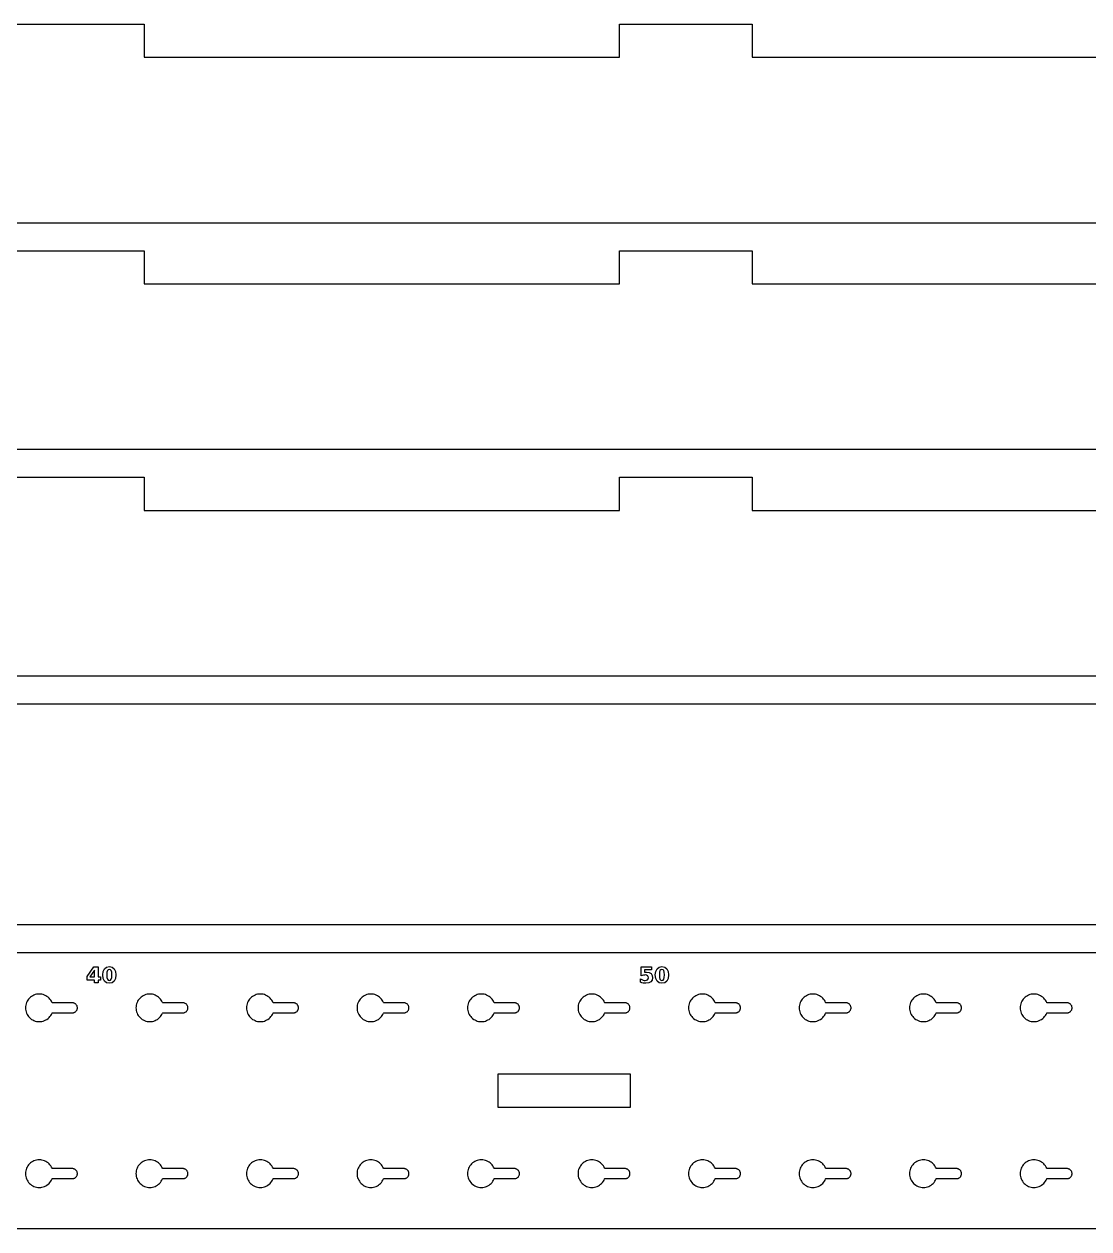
# Model space of a CAD drawing. Header units: millimetres. Extents: x 12 to 808, y 12 to 450.
# Drawn here: x 415.8 to 608.5, y 232.5 to 450.5 of the extents above; entities that cross this region are included whole.
import ezdxf

# ---------------------------------------------------------------- set-up
doc = ezdxf.new("R2010")
doc.units = ezdxf.units.MM
doc.layers.add('CUT', color=1, linetype='Continuous')
doc.layers.add('ENGRAVE', color=5, linetype='Continuous')

msp = doc.modelspace()

# ---------------------------------------------------------------- linework, layer by layer
at = {"layer": 'CUT', "color": 1}
for points in [[(413.5, 450.5), (437.5, 450.5), (437.5, 444.5), (523.5, 444.5), (523.5, 450.5), (547.5, 450.5), (547.5, 444.5), (633.5, 444.5), (633.5, 450.5), (657.5, 450.5), (657.5, 444.5), (780.5, 444.5), (780.5, 439.5), (808.5, 439.5), (808.5, 419.5), (780.5, 419.5), (780.5, 414.5), (40.5, 414.5)], [(413.5, 409.5), (437.5, 409.5), (437.5, 403.5), (523.5, 403.5), (523.5, 409.5), (547.5, 409.5), (547.5, 403.5), (633.5, 403.5), (633.5, 409.5), (657.5, 409.5), (657.5, 403.5), (780.5, 403.5), (780.5, 398.5), (808.5, 398.5), (808.5, 378.5), (780.5, 378.5), (780.5, 373.5), (40.5, 373.5)], [(413.5, 368.5), (437.5, 368.5), (437.5, 362.5), (523.5, 362.5), (523.5, 368.5), (547.5, 368.5), (547.5, 362.5), (633.5, 362.5), (633.5, 368.5), (657.5, 368.5), (657.5, 362.5), (780.5, 362.5), (780.5, 357.5), (808.5, 357.5), (808.5, 337.5), (780.5, 337.5), (780.5, 332.5), (40.5, 332.5)]]:
    msp.add_lwpolyline(points, dxfattribs=at)
for points in [[(12.5, 322.5), (40.5, 322.5), (40.5, 327.5), (780.5, 327.5), (780.5, 322.5), (808.5, 322.5), (808.5, 292.5), (780.5, 292.5), (780.5, 287.5), (40.5, 287.5), (40.5, 292.5), (12.5, 292.5)], [(12.5, 277.5), (18.5, 277.5), (18.5, 282.5), (758.5, 282.5), (758.5, 277.5), (764.5, 277.5), (764.5, 237.5), (758.5, 237.5), (758.5, 232.5), (18.5, 232.5), (18.5, 237.5), (12.5, 237.5)], [(420.09, 270.57), (420.27, 270.73), (420.43, 270.91), (420.58, 271.11), (420.7, 271.32), (420.81, 271.54), (420.83, 271.6), (424.5, 271.6), (424.59, 271.6), (424.68, 271.62), (424.76, 271.64), (424.84, 271.67), (424.92, 271.71), (425, 271.75), (425.07, 271.8), (425.14, 271.86), (425.2, 271.93), (425.25, 272), (425.29, 272.08), (425.33, 272.16), (425.36, 272.24), (425.38, 272.32), (425.4, 272.41), (425.4, 272.5), (425.4, 272.59), (425.38, 272.68), (425.36, 272.76), (425.33, 272.84), (425.29, 272.92), (425.25, 273), (425.2, 273.07), (425.14, 273.14), (425.07, 273.2), (425, 273.25), (424.92, 273.29), (424.84, 273.33), (424.76, 273.36), (424.68, 273.38), (424.59, 273.4), (424.5, 273.4), (420.83, 273.4), (420.81, 273.46), (420.7, 273.68), (420.58, 273.89), (420.43, 274.09), (420.27, 274.27), (420.09, 274.43), (419.89, 274.58), (419.68, 274.7), (419.46, 274.81), (419.23, 274.89), (418.99, 274.95), (418.75, 274.99), (418.5, 275), (418.25, 274.99), (418.01, 274.95), (417.77, 274.89), (417.54, 274.81), (417.32, 274.7), (417.11, 274.58), (416.91, 274.43), (416.73, 274.27), (416.57, 274.09), (416.42, 273.89), (416.3, 273.68), (416.19, 273.46), (416.11, 273.23), (416.05, 272.99), (416.01, 272.75), (416, 272.5), (416.01, 272.25), (416.05, 272.01), (416.11, 271.77), (416.19, 271.54), (416.3, 271.32), (416.42, 271.11), (416.57, 270.91), (416.73, 270.73), (416.91, 270.57), (417.11, 270.42), (417.32, 270.3), (417.54, 270.19), (417.77, 270.11), (418.01, 270.05), (418.25, 270.01), (418.5, 270), (418.75, 270.01), (418.99, 270.05), (419.23, 270.11), (419.46, 270.19), (419.68, 270.3), (419.89, 270.42)], [(440.09, 270.57), (440.27, 270.73), (440.43, 270.91), (440.58, 271.11), (440.7, 271.32), (440.81, 271.54), (440.83, 271.6), (444.5, 271.6), (444.59, 271.6), (444.68, 271.62), (444.76, 271.64), (444.84, 271.67), (444.92, 271.71), (445, 271.75), (445.07, 271.8), (445.14, 271.86), (445.2, 271.93), (445.25, 272), (445.29, 272.08), (445.33, 272.16), (445.36, 272.24), (445.38, 272.32), (445.4, 272.41), (445.4, 272.5), (445.4, 272.59), (445.38, 272.68), (445.36, 272.76), (445.33, 272.84), (445.29, 272.92), (445.25, 273), (445.2, 273.07), (445.14, 273.14), (445.07, 273.2), (445, 273.25), (444.92, 273.29), (444.84, 273.33), (444.76, 273.36), (444.68, 273.38), (444.59, 273.4), (444.5, 273.4), (440.83, 273.4), (440.81, 273.46), (440.7, 273.68), (440.58, 273.89), (440.43, 274.09), (440.27, 274.27), (440.09, 274.43), (439.89, 274.58), (439.68, 274.7), (439.46, 274.81), (439.23, 274.89), (438.99, 274.95), (438.75, 274.99), (438.5, 275), (438.25, 274.99), (438.01, 274.95), (437.77, 274.89), (437.54, 274.81), (437.32, 274.7), (437.11, 274.58), (436.91, 274.43), (436.73, 274.27), (436.57, 274.09), (436.42, 273.89), (436.3, 273.68), (436.19, 273.46), (436.11, 273.23), (436.05, 272.99), (436.01, 272.75), (436, 272.5), (436.01, 272.25), (436.05, 272.01), (436.11, 271.77), (436.19, 271.54), (436.3, 271.32), (436.42, 271.11), (436.57, 270.91), (436.73, 270.73), (436.91, 270.57), (437.11, 270.42), (437.32, 270.3), (437.54, 270.19), (437.77, 270.11), (438.01, 270.05), (438.25, 270.01), (438.5, 270), (438.75, 270.01), (438.99, 270.05), (439.23, 270.11), (439.46, 270.19), (439.68, 270.3), (439.89, 270.42)], [(460.09, 270.57), (460.27, 270.73), (460.43, 270.91), (460.58, 271.11), (460.7, 271.32), (460.81, 271.54), (460.83, 271.6), (464.5, 271.6), (464.59, 271.6), (464.68, 271.62), (464.76, 271.64), (464.84, 271.67), (464.92, 271.71), (465, 271.75), (465.07, 271.8), (465.14, 271.86), (465.2, 271.93), (465.25, 272), (465.29, 272.08), (465.33, 272.16), (465.36, 272.24), (465.38, 272.32), (465.4, 272.41), (465.4, 272.5), (465.4, 272.59), (465.38, 272.68), (465.36, 272.76), (465.33, 272.84), (465.29, 272.92), (465.25, 273), (465.2, 273.07), (465.14, 273.14), (465.07, 273.2), (465, 273.25), (464.92, 273.29), (464.84, 273.33), (464.76, 273.36), (464.68, 273.38), (464.59, 273.4), (464.5, 273.4), (460.83, 273.4), (460.81, 273.46), (460.7, 273.68), (460.58, 273.89), (460.43, 274.09), (460.27, 274.27), (460.09, 274.43), (459.89, 274.58), (459.68, 274.7), (459.46, 274.81), (459.23, 274.89), (458.99, 274.95), (458.75, 274.99), (458.5, 275), (458.25, 274.99), (458.01, 274.95), (457.77, 274.89), (457.54, 274.81), (457.32, 274.7), (457.11, 274.58), (456.91, 274.43), (456.73, 274.27), (456.57, 274.09), (456.42, 273.89), (456.3, 273.68), (456.19, 273.46), (456.11, 273.23), (456.05, 272.99), (456.01, 272.75), (456, 272.5), (456.01, 272.25), (456.05, 272.01), (456.11, 271.77), (456.19, 271.54), (456.3, 271.32), (456.42, 271.11), (456.57, 270.91), (456.73, 270.73), (456.91, 270.57), (457.11, 270.42), (457.32, 270.3), (457.54, 270.19), (457.77, 270.11), (458.01, 270.05), (458.25, 270.01), (458.5, 270), (458.75, 270.01), (458.99, 270.05), (459.23, 270.11), (459.46, 270.19), (459.68, 270.3), (459.89, 270.42)], [(480.09, 270.57), (480.27, 270.73), (480.43, 270.91), (480.58, 271.11), (480.7, 271.32), (480.81, 271.54), (480.83, 271.6), (484.5, 271.6), (484.59, 271.6), (484.68, 271.62), (484.76, 271.64), (484.84, 271.67), (484.92, 271.71), (485, 271.75), (485.07, 271.8), (485.14, 271.86), (485.2, 271.93), (485.25, 272), (485.29, 272.08), (485.33, 272.16), (485.36, 272.24), (485.38, 272.32), (485.4, 272.41), (485.4, 272.5), (485.4, 272.59), (485.38, 272.68), (485.36, 272.76), (485.33, 272.84), (485.29, 272.92), (485.25, 273), (485.2, 273.07), (485.14, 273.14), (485.07, 273.2), (485, 273.25), (484.92, 273.29), (484.84, 273.33), (484.76, 273.36), (484.68, 273.38), (484.59, 273.4), (484.5, 273.4), (480.83, 273.4), (480.81, 273.46), (480.7, 273.68), (480.58, 273.89), (480.43, 274.09), (480.27, 274.27), (480.09, 274.43), (479.89, 274.58), (479.68, 274.7), (479.46, 274.81), (479.23, 274.89), (478.99, 274.95), (478.75, 274.99), (478.5, 275), (478.25, 274.99), (478.01, 274.95), (477.77, 274.89), (477.54, 274.81), (477.32, 274.7), (477.11, 274.58), (476.91, 274.43), (476.73, 274.27), (476.57, 274.09), (476.42, 273.89), (476.3, 273.68), (476.19, 273.46), (476.11, 273.23), (476.05, 272.99), (476.01, 272.75), (476, 272.5), (476.01, 272.25), (476.05, 272.01), (476.11, 271.77), (476.19, 271.54), (476.3, 271.32), (476.42, 271.11), (476.57, 270.91), (476.73, 270.73), (476.91, 270.57), (477.11, 270.42), (477.32, 270.3), (477.54, 270.19), (477.77, 270.11), (478.01, 270.05), (478.25, 270.01), (478.5, 270), (478.75, 270.01), (478.99, 270.05), (479.23, 270.11), (479.46, 270.19), (479.68, 270.3), (479.89, 270.42)], [(500.09, 270.57), (500.27, 270.73), (500.43, 270.91), (500.58, 271.11), (500.7, 271.32), (500.81, 271.54), (500.83, 271.6), (504.5, 271.6), (504.59, 271.6), (504.68, 271.62), (504.76, 271.64), (504.84, 271.67), (504.92, 271.71), (505, 271.75), (505.07, 271.8), (505.14, 271.86), (505.2, 271.93), (505.25, 272), (505.29, 272.08), (505.33, 272.16), (505.36, 272.24), (505.38, 272.32), (505.4, 272.41), (505.4, 272.5), (505.4, 272.59), (505.38, 272.68), (505.36, 272.76), (505.33, 272.84), (505.29, 272.92), (505.25, 273), (505.2, 273.07), (505.14, 273.14), (505.07, 273.2), (505, 273.25), (504.92, 273.29), (504.84, 273.33), (504.76, 273.36), (504.68, 273.38), (504.59, 273.4), (504.5, 273.4), (500.83, 273.4), (500.81, 273.46), (500.7, 273.68), (500.58, 273.89), (500.43, 274.09), (500.27, 274.27), (500.09, 274.43), (499.89, 274.58), (499.68, 274.7), (499.46, 274.81), (499.23, 274.89), (498.99, 274.95), (498.75, 274.99), (498.5, 275), (498.25, 274.99), (498.01, 274.95), (497.77, 274.89), (497.54, 274.81), (497.32, 274.7), (497.11, 274.58), (496.91, 274.43), (496.73, 274.27), (496.57, 274.09), (496.42, 273.89), (496.3, 273.68), (496.19, 273.46), (496.11, 273.23), (496.05, 272.99), (496.01, 272.75), (496, 272.5), (496.01, 272.25), (496.05, 272.01), (496.11, 271.77), (496.19, 271.54), (496.3, 271.32), (496.42, 271.11), (496.57, 270.91), (496.73, 270.73), (496.91, 270.57), (497.11, 270.42), (497.32, 270.3), (497.54, 270.19), (497.77, 270.11), (498.01, 270.05), (498.25, 270.01), (498.5, 270), (498.75, 270.01), (498.99, 270.05), (499.23, 270.11), (499.46, 270.19), (499.68, 270.3), (499.89, 270.42)], [(519.89, 270.42), (520.09, 270.57), (520.27, 270.73), (520.43, 270.91), (520.58, 271.11), (520.7, 271.32), (520.81, 271.54), (520.83, 271.6), (524.5, 271.6), (524.59, 271.6), (524.68, 271.62), (524.76, 271.64), (524.84, 271.67), (524.92, 271.71), (525, 271.75), (525.07, 271.8), (525.14, 271.86), (525.2, 271.93), (525.25, 272), (525.29, 272.08), (525.33, 272.16), (525.36, 272.24), (525.38, 272.32), (525.4, 272.41), (525.4, 272.5), (525.4, 272.59), (525.38, 272.68), (525.36, 272.76), (525.33, 272.84), (525.29, 272.92), (525.25, 273), (525.2, 273.07), (525.14, 273.14), (525.07, 273.2), (525, 273.25), (524.92, 273.29), (524.84, 273.33), (524.76, 273.36), (524.68, 273.38), (524.59, 273.4), (524.5, 273.4), (520.83, 273.4), (520.81, 273.46), (520.7, 273.68), (520.58, 273.89), (520.43, 274.09), (520.27, 274.27), (520.09, 274.43), (519.89, 274.58), (519.68, 274.7), (519.46, 274.81), (519.23, 274.89), (518.99, 274.95), (518.75, 274.99), (518.5, 275), (518.25, 274.99), (518.01, 274.95), (517.77, 274.89), (517.54, 274.81), (517.32, 274.7), (517.11, 274.58), (516.91, 274.43), (516.73, 274.27), (516.57, 274.09), (516.42, 273.89), (516.3, 273.68), (516.19, 273.46), (516.11, 273.23), (516.05, 272.99), (516.01, 272.75), (516, 272.5), (516.01, 272.25), (516.05, 272.01), (516.11, 271.77), (516.19, 271.54), (516.3, 271.32), (516.42, 271.11), (516.57, 270.91), (516.73, 270.73), (516.91, 270.57), (517.11, 270.42), (517.32, 270.3), (517.54, 270.19), (517.77, 270.11), (518.01, 270.05), (518.25, 270.01), (518.5, 270), (518.75, 270.01), (518.99, 270.05), (519.23, 270.11), (519.46, 270.19), (519.68, 270.3)], [(540.09, 270.57), (540.27, 270.73), (540.43, 270.91), (540.58, 271.11), (540.7, 271.32), (540.81, 271.54), (540.83, 271.6), (544.5, 271.6), (544.59, 271.6), (544.68, 271.62), (544.76, 271.64), (544.84, 271.67), (544.92, 271.71), (545, 271.75), (545.07, 271.8), (545.14, 271.86), (545.2, 271.93), (545.25, 272), (545.29, 272.08), (545.33, 272.16), (545.36, 272.24), (545.38, 272.32), (545.4, 272.41), (545.4, 272.5), (545.4, 272.59), (545.38, 272.68), (545.36, 272.76), (545.33, 272.84), (545.29, 272.92), (545.25, 273), (545.2, 273.07), (545.14, 273.14), (545.07, 273.2), (545, 273.25), (544.92, 273.29), (544.84, 273.33), (544.76, 273.36), (544.68, 273.38), (544.59, 273.4), (544.5, 273.4), (540.83, 273.4), (540.81, 273.46), (540.7, 273.68), (540.58, 273.89), (540.43, 274.09), (540.27, 274.27), (540.09, 274.43), (539.89, 274.58), (539.68, 274.7), (539.46, 274.81), (539.23, 274.89), (538.99, 274.95), (538.75, 274.99), (538.5, 275), (538.25, 274.99), (538.01, 274.95), (537.77, 274.89), (537.54, 274.81), (537.32, 274.7), (537.11, 274.58), (536.91, 274.43), (536.73, 274.27), (536.57, 274.09), (536.42, 273.89), (536.3, 273.68), (536.19, 273.46), (536.11, 273.23), (536.05, 272.99), (536.01, 272.75), (536, 272.5), (536.01, 272.25), (536.05, 272.01), (536.11, 271.77), (536.19, 271.54), (536.3, 271.32), (536.42, 271.11), (536.57, 270.91), (536.73, 270.73), (536.91, 270.57), (537.11, 270.42), (537.32, 270.3), (537.54, 270.19), (537.77, 270.11), (538.01, 270.05), (538.25, 270.01), (538.5, 270), (538.75, 270.01), (538.99, 270.05), (539.23, 270.11), (539.46, 270.19), (539.68, 270.3), (539.89, 270.42)], [(560.09, 270.57), (560.27, 270.73), (560.43, 270.91), (560.58, 271.11), (560.7, 271.32), (560.81, 271.54), (560.83, 271.6), (564.5, 271.6), (564.59, 271.6), (564.68, 271.62), (564.76, 271.64), (564.84, 271.67), (564.92, 271.71), (565, 271.75), (565.07, 271.8), (565.14, 271.86), (565.2, 271.93), (565.25, 272), (565.29, 272.08), (565.33, 272.16), (565.36, 272.24), (565.38, 272.32), (565.4, 272.41), (565.4, 272.5), (565.4, 272.59), (565.38, 272.68), (565.36, 272.76), (565.33, 272.84), (565.29, 272.92), (565.25, 273), (565.2, 273.07), (565.14, 273.14), (565.07, 273.2), (565, 273.25), (564.92, 273.29), (564.84, 273.33), (564.76, 273.36), (564.68, 273.38), (564.59, 273.4), (564.5, 273.4), (560.83, 273.4), (560.81, 273.46), (560.7, 273.68), (560.58, 273.89), (560.43, 274.09), (560.27, 274.27), (560.09, 274.43), (559.89, 274.58), (559.68, 274.7), (559.46, 274.81), (559.23, 274.89), (558.99, 274.95), (558.75, 274.99), (558.5, 275), (558.25, 274.99), (558.01, 274.95), (557.77, 274.89), (557.54, 274.81), (557.32, 274.7), (557.11, 274.58), (556.91, 274.43), (556.73, 274.27), (556.57, 274.09), (556.42, 273.89), (556.3, 273.68), (556.19, 273.46), (556.11, 273.23), (556.05, 272.99), (556.01, 272.75), (556, 272.5), (556.01, 272.25), (556.05, 272.01), (556.11, 271.77), (556.19, 271.54), (556.3, 271.32), (556.42, 271.11), (556.57, 270.91), (556.73, 270.73), (556.91, 270.57), (557.11, 270.42), (557.32, 270.3), (557.54, 270.19), (557.77, 270.11), (558.01, 270.05), (558.25, 270.01), (558.5, 270), (558.75, 270.01), (558.99, 270.05), (559.23, 270.11), (559.46, 270.19), (559.68, 270.3), (559.89, 270.42)], [(579.89, 270.42), (580.09, 270.57), (580.27, 270.73), (580.43, 270.91), (580.58, 271.11), (580.7, 271.32), (580.81, 271.54), (580.83, 271.6), (584.5, 271.6), (584.59, 271.6), (584.68, 271.62), (584.76, 271.64), (584.84, 271.67), (584.92, 271.71), (585, 271.75), (585.07, 271.8), (585.14, 271.86), (585.2, 271.93), (585.25, 272), (585.29, 272.08), (585.33, 272.16), (585.36, 272.24), (585.38, 272.32), (585.4, 272.41), (585.4, 272.5), (585.4, 272.59), (585.38, 272.68), (585.36, 272.76), (585.33, 272.84), (585.29, 272.92), (585.25, 273), (585.2, 273.07), (585.14, 273.14), (585.07, 273.2), (585, 273.25), (584.92, 273.29), (584.84, 273.33), (584.76, 273.36), (584.68, 273.38), (584.59, 273.4), (584.5, 273.4), (580.83, 273.4), (580.81, 273.46), (580.7, 273.68), (580.58, 273.89), (580.43, 274.09), (580.27, 274.27), (580.09, 274.43), (579.89, 274.58), (579.68, 274.7), (579.46, 274.81), (579.23, 274.89), (578.99, 274.95), (578.75, 274.99), (578.5, 275), (578.25, 274.99), (578.01, 274.95), (577.77, 274.89), (577.54, 274.81), (577.32, 274.7), (577.11, 274.58), (576.91, 274.43), (576.73, 274.27), (576.57, 274.09), (576.42, 273.89), (576.3, 273.68), (576.19, 273.46), (576.11, 273.23), (576.05, 272.99), (576.01, 272.75), (576, 272.5), (576.01, 272.25), (576.05, 272.01), (576.11, 271.77), (576.19, 271.54), (576.3, 271.32), (576.42, 271.11), (576.57, 270.91), (576.73, 270.73), (576.91, 270.57), (577.11, 270.42), (577.32, 270.3), (577.54, 270.19), (577.77, 270.11), (578.01, 270.05), (578.25, 270.01), (578.5, 270), (578.75, 270.01), (578.99, 270.05), (579.23, 270.11), (579.46, 270.19), (579.68, 270.3)], [(600.09, 270.57), (600.27, 270.73), (600.43, 270.91), (600.58, 271.11), (600.7, 271.32), (600.81, 271.54), (600.83, 271.6), (604.5, 271.6), (604.59, 271.6), (604.68, 271.62), (604.76, 271.64), (604.84, 271.67), (604.92, 271.71), (605, 271.75), (605.07, 271.8), (605.14, 271.86), (605.2, 271.93), (605.25, 272), (605.29, 272.08), (605.33, 272.16), (605.36, 272.24), (605.38, 272.32), (605.4, 272.41), (605.4, 272.5), (605.4, 272.59), (605.38, 272.68), (605.36, 272.76), (605.33, 272.84), (605.29, 272.92), (605.25, 273), (605.2, 273.07), (605.14, 273.14), (605.07, 273.2), (605, 273.25), (604.92, 273.29), (604.84, 273.33), (604.76, 273.36), (604.68, 273.38), (604.59, 273.4), (604.5, 273.4), (600.83, 273.4), (600.81, 273.46), (600.7, 273.68), (600.58, 273.89), (600.43, 274.09), (600.27, 274.27), (600.09, 274.43), (599.89, 274.58), (599.68, 274.7), (599.46, 274.81), (599.23, 274.89), (598.99, 274.95), (598.75, 274.99), (598.5, 275), (598.25, 274.99), (598.01, 274.95), (597.77, 274.89), (597.54, 274.81), (597.32, 274.7), (597.11, 274.58), (596.91, 274.43), (596.73, 274.27), (596.57, 274.09), (596.42, 273.89), (596.3, 273.68), (596.19, 273.46), (596.11, 273.23), (596.05, 272.99), (596.01, 272.75), (596, 272.5), (596.01, 272.25), (596.05, 272.01), (596.11, 271.77), (596.19, 271.54), (596.3, 271.32), (596.42, 271.11), (596.57, 270.91), (596.73, 270.73), (596.91, 270.57), (597.11, 270.42), (597.32, 270.3), (597.54, 270.19), (597.77, 270.11), (598.01, 270.05), (598.25, 270.01), (598.5, 270), (598.75, 270.01), (598.99, 270.05), (599.23, 270.11), (599.46, 270.19), (599.68, 270.3), (599.89, 270.42)], [(501.5, 254.5), (525.5, 254.5), (525.5, 260.5), (501.5, 260.5)], [(419.89, 240.42), (420.09, 240.57), (420.27, 240.73), (420.43, 240.91), (420.58, 241.11), (420.7, 241.32), (420.81, 241.54), (420.83, 241.6), (424.5, 241.6), (424.59, 241.6), (424.68, 241.62), (424.76, 241.64), (424.84, 241.67), (424.92, 241.71), (425, 241.75), (425.07, 241.8), (425.14, 241.86), (425.2, 241.93), (425.25, 242), (425.29, 242.08), (425.33, 242.16), (425.36, 242.24), (425.38, 242.32), (425.4, 242.41), (425.4, 242.5), (425.4, 242.59), (425.38, 242.68), (425.36, 242.76), (425.33, 242.84), (425.29, 242.92), (425.25, 243), (425.2, 243.07), (425.14, 243.14), (425.07, 243.2), (425, 243.25), (424.92, 243.29), (424.84, 243.33), (424.76, 243.36), (424.68, 243.38), (424.59, 243.4), (424.5, 243.4), (420.83, 243.4), (420.81, 243.46), (420.7, 243.68), (420.58, 243.89), (420.43, 244.09), (420.27, 244.27), (420.09, 244.43), (419.89, 244.58), (419.68, 244.7), (419.46, 244.81), (419.23, 244.89), (418.99, 244.95), (418.75, 244.99), (418.5, 245), (418.25, 244.99), (418.01, 244.95), (417.77, 244.89), (417.54, 244.81), (417.32, 244.7), (417.11, 244.58), (416.91, 244.43), (416.73, 244.27), (416.57, 244.09), (416.42, 243.89), (416.3, 243.68), (416.19, 243.46), (416.11, 243.23), (416.05, 242.99), (416.01, 242.75), (416, 242.5), (416.01, 242.25), (416.05, 242.01), (416.11, 241.77), (416.19, 241.54), (416.3, 241.32), (416.42, 241.11), (416.57, 240.91), (416.73, 240.73), (416.91, 240.57), (417.11, 240.42), (417.32, 240.3), (417.54, 240.19), (417.77, 240.11), (418.01, 240.05), (418.25, 240.01), (418.5, 240), (418.75, 240.01), (418.99, 240.05), (419.23, 240.11), (419.46, 240.19), (419.68, 240.3)], [(439.89, 240.42), (440.09, 240.57), (440.27, 240.73), (440.43, 240.91), (440.58, 241.11), (440.7, 241.32), (440.81, 241.54), (440.83, 241.6), (444.5, 241.6), (444.59, 241.6), (444.68, 241.62), (444.76, 241.64), (444.84, 241.67), (444.92, 241.71), (445, 241.75), (445.07, 241.8), (445.14, 241.86), (445.2, 241.93), (445.25, 242), (445.29, 242.08), (445.33, 242.16), (445.36, 242.24), (445.38, 242.32), (445.4, 242.41), (445.4, 242.5), (445.4, 242.59), (445.38, 242.68), (445.36, 242.76), (445.33, 242.84), (445.29, 242.92), (445.25, 243), (445.2, 243.07), (445.14, 243.14), (445.07, 243.2), (445, 243.25), (444.92, 243.29), (444.84, 243.33), (444.76, 243.36), (444.68, 243.38), (444.59, 243.4), (444.5, 243.4), (440.83, 243.4), (440.81, 243.46), (440.7, 243.68), (440.58, 243.89), (440.43, 244.09), (440.27, 244.27), (440.09, 244.43), (439.89, 244.58), (439.68, 244.7), (439.46, 244.81), (439.23, 244.89), (438.99, 244.95), (438.75, 244.99), (438.5, 245), (438.25, 244.99), (438.01, 244.95), (437.77, 244.89), (437.54, 244.81), (437.32, 244.7), (437.11, 244.58), (436.91, 244.43), (436.73, 244.27), (436.57, 244.09), (436.42, 243.89), (436.3, 243.68), (436.19, 243.46), (436.11, 243.23), (436.05, 242.99), (436.01, 242.75), (436, 242.5), (436.01, 242.25), (436.05, 242.01), (436.11, 241.77), (436.19, 241.54), (436.3, 241.32), (436.42, 241.11), (436.57, 240.91), (436.73, 240.73), (436.91, 240.57), (437.11, 240.42), (437.32, 240.3), (437.54, 240.19), (437.77, 240.11), (438.01, 240.05), (438.25, 240.01), (438.5, 240), (438.75, 240.01), (438.99, 240.05), (439.23, 240.11), (439.46, 240.19), (439.68, 240.3)], [(460.09, 240.57), (460.27, 240.73), (460.43, 240.91), (460.58, 241.11), (460.7, 241.32), (460.81, 241.54), (460.83, 241.6), (464.5, 241.6), (464.59, 241.6), (464.68, 241.62), (464.76, 241.64), (464.84, 241.67), (464.92, 241.71), (465, 241.75), (465.07, 241.8), (465.14, 241.86), (465.2, 241.93), (465.25, 242), (465.29, 242.08), (465.33, 242.16), (465.36, 242.24), (465.38, 242.32), (465.4, 242.41), (465.4, 242.5), (465.4, 242.59), (465.38, 242.68), (465.36, 242.76), (465.33, 242.84), (465.29, 242.92), (465.25, 243), (465.2, 243.07), (465.14, 243.14), (465.07, 243.2), (465, 243.25), (464.92, 243.29), (464.84, 243.33), (464.76, 243.36), (464.68, 243.38), (464.59, 243.4), (464.5, 243.4), (460.83, 243.4), (460.81, 243.46), (460.7, 243.68), (460.58, 243.89), (460.43, 244.09), (460.27, 244.27), (460.09, 244.43), (459.89, 244.58), (459.68, 244.7), (459.46, 244.81), (459.23, 244.89), (458.99, 244.95), (458.75, 244.99), (458.5, 245), (458.25, 244.99), (458.01, 244.95), (457.77, 244.89), (457.54, 244.81), (457.32, 244.7), (457.11, 244.58), (456.91, 244.43), (456.73, 244.27), (456.57, 244.09), (456.42, 243.89), (456.3, 243.68), (456.19, 243.46), (456.11, 243.23), (456.05, 242.99), (456.01, 242.75), (456, 242.5), (456.01, 242.25), (456.05, 242.01), (456.11, 241.77), (456.19, 241.54), (456.3, 241.32), (456.42, 241.11), (456.57, 240.91), (456.73, 240.73), (456.91, 240.57), (457.11, 240.42), (457.32, 240.3), (457.54, 240.19), (457.77, 240.11), (458.01, 240.05), (458.25, 240.01), (458.5, 240), (458.75, 240.01), (458.99, 240.05), (459.23, 240.11), (459.46, 240.19), (459.68, 240.3), (459.89, 240.42)], [(479.89, 240.42), (480.09, 240.57), (480.27, 240.73), (480.43, 240.91), (480.58, 241.11), (480.7, 241.32), (480.81, 241.54), (480.83, 241.6), (484.5, 241.6), (484.59, 241.6), (484.68, 241.62), (484.76, 241.64), (484.84, 241.67), (484.92, 241.71), (485, 241.75), (485.07, 241.8), (485.14, 241.86), (485.2, 241.93), (485.25, 242), (485.29, 242.08), (485.33, 242.16), (485.36, 242.24), (485.38, 242.32), (485.4, 242.41), (485.4, 242.5), (485.4, 242.59), (485.38, 242.68), (485.36, 242.76), (485.33, 242.84), (485.29, 242.92), (485.25, 243), (485.2, 243.07), (485.14, 243.14), (485.07, 243.2), (485, 243.25), (484.92, 243.29), (484.84, 243.33), (484.76, 243.36), (484.68, 243.38), (484.59, 243.4), (484.5, 243.4), (480.83, 243.4), (480.81, 243.46), (480.7, 243.68), (480.58, 243.89), (480.43, 244.09), (480.27, 244.27), (480.09, 244.43), (479.89, 244.58), (479.68, 244.7), (479.46, 244.81), (479.23, 244.89), (478.99, 244.95), (478.75, 244.99), (478.5, 245), (478.25, 244.99), (478.01, 244.95), (477.77, 244.89), (477.54, 244.81), (477.32, 244.7), (477.11, 244.58), (476.91, 244.43), (476.73, 244.27), (476.57, 244.09), (476.42, 243.89), (476.3, 243.68), (476.19, 243.46), (476.11, 243.23), (476.05, 242.99), (476.01, 242.75), (476, 242.5), (476.01, 242.25), (476.05, 242.01), (476.11, 241.77), (476.19, 241.54), (476.3, 241.32), (476.42, 241.11), (476.57, 240.91), (476.73, 240.73), (476.91, 240.57), (477.11, 240.42), (477.32, 240.3), (477.54, 240.19), (477.77, 240.11), (478.01, 240.05), (478.25, 240.01), (478.5, 240), (478.75, 240.01), (478.99, 240.05), (479.23, 240.11), (479.46, 240.19), (479.68, 240.3)], [(500.09, 240.57), (500.27, 240.73), (500.43, 240.91), (500.58, 241.11), (500.7, 241.32), (500.81, 241.54), (500.83, 241.6), (504.5, 241.6), (504.59, 241.6), (504.68, 241.62), (504.76, 241.64), (504.84, 241.67), (504.92, 241.71), (505, 241.75), (505.07, 241.8), (505.14, 241.86), (505.2, 241.93), (505.25, 242), (505.29, 242.08), (505.33, 242.16), (505.36, 242.24), (505.38, 242.32), (505.4, 242.41), (505.4, 242.5), (505.4, 242.59), (505.38, 242.68), (505.36, 242.76), (505.33, 242.84), (505.29, 242.92), (505.25, 243), (505.2, 243.07), (505.14, 243.14), (505.07, 243.2), (505, 243.25), (504.92, 243.29), (504.84, 243.33), (504.76, 243.36), (504.68, 243.38), (504.59, 243.4), (504.5, 243.4), (500.83, 243.4), (500.81, 243.46), (500.7, 243.68), (500.58, 243.89), (500.43, 244.09), (500.27, 244.27), (500.09, 244.43), (499.89, 244.58), (499.68, 244.7), (499.46, 244.81), (499.23, 244.89), (498.99, 244.95), (498.75, 244.99), (498.5, 245), (498.25, 244.99), (498.01, 244.95), (497.77, 244.89), (497.54, 244.81), (497.32, 244.7), (497.11, 244.58), (496.91, 244.43), (496.73, 244.27), (496.57, 244.09), (496.42, 243.89), (496.3, 243.68), (496.19, 243.46), (496.11, 243.23), (496.05, 242.99), (496.01, 242.75), (496, 242.5), (496.01, 242.25), (496.05, 242.01), (496.11, 241.77), (496.19, 241.54), (496.3, 241.32), (496.42, 241.11), (496.57, 240.91), (496.73, 240.73), (496.91, 240.57), (497.11, 240.42), (497.32, 240.3), (497.54, 240.19), (497.77, 240.11), (498.01, 240.05), (498.25, 240.01), (498.5, 240), (498.75, 240.01), (498.99, 240.05), (499.23, 240.11), (499.46, 240.19), (499.68, 240.3), (499.89, 240.42)], [(520.09, 240.57), (520.27, 240.73), (520.43, 240.91), (520.58, 241.11), (520.7, 241.32), (520.81, 241.54), (520.83, 241.6), (524.5, 241.6), (524.59, 241.6), (524.68, 241.62), (524.76, 241.64), (524.84, 241.67), (524.92, 241.71), (525, 241.75), (525.07, 241.8), (525.14, 241.86), (525.2, 241.93), (525.25, 242), (525.29, 242.08), (525.33, 242.16), (525.36, 242.24), (525.38, 242.32), (525.4, 242.41), (525.4, 242.5), (525.4, 242.59), (525.38, 242.68), (525.36, 242.76), (525.33, 242.84), (525.29, 242.92), (525.25, 243), (525.2, 243.07), (525.14, 243.14), (525.07, 243.2), (525, 243.25), (524.92, 243.29), (524.84, 243.33), (524.76, 243.36), (524.68, 243.38), (524.59, 243.4), (524.5, 243.4), (520.83, 243.4), (520.81, 243.46), (520.7, 243.68), (520.58, 243.89), (520.43, 244.09), (520.27, 244.27), (520.09, 244.43), (519.89, 244.58), (519.68, 244.7), (519.46, 244.81), (519.23, 244.89), (518.99, 244.95), (518.75, 244.99), (518.5, 245), (518.25, 244.99), (518.01, 244.95), (517.77, 244.89), (517.54, 244.81), (517.32, 244.7), (517.11, 244.58), (516.91, 244.43), (516.73, 244.27), (516.57, 244.09), (516.42, 243.89), (516.3, 243.68), (516.19, 243.46), (516.11, 243.23), (516.05, 242.99), (516.01, 242.75), (516, 242.5), (516.01, 242.25), (516.05, 242.01), (516.11, 241.77), (516.19, 241.54), (516.3, 241.32), (516.42, 241.11), (516.57, 240.91), (516.73, 240.73), (516.91, 240.57), (517.11, 240.42), (517.32, 240.3), (517.54, 240.19), (517.77, 240.11), (518.01, 240.05), (518.25, 240.01), (518.5, 240), (518.75, 240.01), (518.99, 240.05), (519.23, 240.11), (519.46, 240.19), (519.68, 240.3), (519.89, 240.42)], [(540.09, 240.57), (540.27, 240.73), (540.43, 240.91), (540.58, 241.11), (540.7, 241.32), (540.81, 241.54), (540.83, 241.6), (544.5, 241.6), (544.59, 241.6), (544.68, 241.62), (544.76, 241.64), (544.84, 241.67), (544.92, 241.71), (545, 241.75), (545.07, 241.8), (545.14, 241.86), (545.2, 241.93), (545.25, 242), (545.29, 242.08), (545.33, 242.16), (545.36, 242.24), (545.38, 242.32), (545.4, 242.41), (545.4, 242.5), (545.4, 242.59), (545.38, 242.68), (545.36, 242.76), (545.33, 242.84), (545.29, 242.92), (545.25, 243), (545.2, 243.07), (545.14, 243.14), (545.07, 243.2), (545, 243.25), (544.92, 243.29), (544.84, 243.33), (544.76, 243.36), (544.68, 243.38), (544.59, 243.4), (544.5, 243.4), (540.83, 243.4), (540.81, 243.46), (540.7, 243.68), (540.58, 243.89), (540.43, 244.09), (540.27, 244.27), (540.09, 244.43), (539.89, 244.58), (539.68, 244.7), (539.46, 244.81), (539.23, 244.89), (538.99, 244.95), (538.75, 244.99), (538.5, 245), (538.25, 244.99), (538.01, 244.95), (537.77, 244.89), (537.54, 244.81), (537.32, 244.7), (537.11, 244.58), (536.91, 244.43), (536.73, 244.27), (536.57, 244.09), (536.42, 243.89), (536.3, 243.68), (536.19, 243.46), (536.11, 243.23), (536.05, 242.99), (536.01, 242.75), (536, 242.5), (536.01, 242.25), (536.05, 242.01), (536.11, 241.77), (536.19, 241.54), (536.3, 241.32), (536.42, 241.11), (536.57, 240.91), (536.73, 240.73), (536.91, 240.57), (537.11, 240.42), (537.32, 240.3), (537.54, 240.19), (537.77, 240.11), (538.01, 240.05), (538.25, 240.01), (538.5, 240), (538.75, 240.01), (538.99, 240.05), (539.23, 240.11), (539.46, 240.19), (539.68, 240.3), (539.89, 240.42)], [(559.89, 240.42), (560.09, 240.57), (560.27, 240.73), (560.43, 240.91), (560.58, 241.11), (560.7, 241.32), (560.81, 241.54), (560.83, 241.6), (564.5, 241.6), (564.59, 241.6), (564.68, 241.62), (564.76, 241.64), (564.84, 241.67), (564.92, 241.71), (565, 241.75), (565.07, 241.8), (565.14, 241.86), (565.2, 241.93), (565.25, 242), (565.29, 242.08), (565.33, 242.16), (565.36, 242.24), (565.38, 242.32), (565.4, 242.41), (565.4, 242.5), (565.4, 242.59), (565.38, 242.68), (565.36, 242.76), (565.33, 242.84), (565.29, 242.92), (565.25, 243), (565.2, 243.07), (565.14, 243.14), (565.07, 243.2), (565, 243.25), (564.92, 243.29), (564.84, 243.33), (564.76, 243.36), (564.68, 243.38), (564.59, 243.4), (564.5, 243.4), (560.83, 243.4), (560.81, 243.46), (560.7, 243.68), (560.58, 243.89), (560.43, 244.09), (560.27, 244.27), (560.09, 244.43), (559.89, 244.58), (559.68, 244.7), (559.46, 244.81), (559.23, 244.89), (558.99, 244.95), (558.75, 244.99), (558.5, 245), (558.25, 244.99), (558.01, 244.95), (557.77, 244.89), (557.54, 244.81), (557.32, 244.7), (557.11, 244.58), (556.91, 244.43), (556.73, 244.27), (556.57, 244.09), (556.42, 243.89), (556.3, 243.68), (556.19, 243.46), (556.11, 243.23), (556.05, 242.99), (556.01, 242.75), (556, 242.5), (556.01, 242.25), (556.05, 242.01), (556.11, 241.77), (556.19, 241.54), (556.3, 241.32), (556.42, 241.11), (556.57, 240.91), (556.73, 240.73), (556.91, 240.57), (557.11, 240.42), (557.32, 240.3), (557.54, 240.19), (557.77, 240.11), (558.01, 240.05), (558.25, 240.01), (558.5, 240), (558.75, 240.01), (558.99, 240.05), (559.23, 240.11), (559.46, 240.19), (559.68, 240.3)], [(580.09, 240.57), (580.27, 240.73), (580.43, 240.91), (580.58, 241.11), (580.7, 241.32), (580.81, 241.54), (580.83, 241.6), (584.5, 241.6), (584.59, 241.6), (584.68, 241.62), (584.76, 241.64), (584.84, 241.67), (584.92, 241.71), (585, 241.75), (585.07, 241.8), (585.14, 241.86), (585.2, 241.93), (585.25, 242), (585.29, 242.08), (585.33, 242.16), (585.36, 242.24), (585.38, 242.32), (585.4, 242.41), (585.4, 242.5), (585.4, 242.59), (585.38, 242.68), (585.36, 242.76), (585.33, 242.84), (585.29, 242.92), (585.25, 243), (585.2, 243.07), (585.14, 243.14), (585.07, 243.2), (585, 243.25), (584.92, 243.29), (584.84, 243.33), (584.76, 243.36), (584.68, 243.38), (584.59, 243.4), (584.5, 243.4), (580.83, 243.4), (580.81, 243.46), (580.7, 243.68), (580.58, 243.89), (580.43, 244.09), (580.27, 244.27), (580.09, 244.43), (579.89, 244.58), (579.68, 244.7), (579.46, 244.81), (579.23, 244.89), (578.99, 244.95), (578.75, 244.99), (578.5, 245), (578.25, 244.99), (578.01, 244.95), (577.77, 244.89), (577.54, 244.81), (577.32, 244.7), (577.11, 244.58), (576.91, 244.43), (576.73, 244.27), (576.57, 244.09), (576.42, 243.89), (576.3, 243.68), (576.19, 243.46), (576.11, 243.23), (576.05, 242.99), (576.01, 242.75), (576, 242.5), (576.01, 242.25), (576.05, 242.01), (576.11, 241.77), (576.19, 241.54), (576.3, 241.32), (576.42, 241.11), (576.57, 240.91), (576.73, 240.73), (576.91, 240.57), (577.11, 240.42), (577.32, 240.3), (577.54, 240.19), (577.77, 240.11), (578.01, 240.05), (578.25, 240.01), (578.5, 240), (578.75, 240.01), (578.99, 240.05), (579.23, 240.11), (579.46, 240.19), (579.68, 240.3), (579.89, 240.42)], [(599.89, 240.42), (600.09, 240.57), (600.27, 240.73), (600.43, 240.91), (600.58, 241.11), (600.7, 241.32), (600.81, 241.54), (600.83, 241.6), (604.5, 241.6), (604.59, 241.6), (604.68, 241.62), (604.76, 241.64), (604.84, 241.67), (604.92, 241.71), (605, 241.75), (605.07, 241.8), (605.14, 241.86), (605.2, 241.93), (605.25, 242), (605.29, 242.08), (605.33, 242.16), (605.36, 242.24), (605.38, 242.32), (605.4, 242.41), (605.4, 242.5), (605.4, 242.59), (605.38, 242.68), (605.36, 242.76), (605.33, 242.84), (605.29, 242.92), (605.25, 243), (605.2, 243.07), (605.14, 243.14), (605.07, 243.2), (605, 243.25), (604.92, 243.29), (604.84, 243.33), (604.76, 243.36), (604.68, 243.38), (604.59, 243.4), (604.5, 243.4), (600.83, 243.4), (600.81, 243.46), (600.7, 243.68), (600.58, 243.89), (600.43, 244.09), (600.27, 244.27), (600.09, 244.43), (599.89, 244.58), (599.68, 244.7), (599.46, 244.81), (599.23, 244.89), (598.99, 244.95), (598.75, 244.99), (598.5, 245), (598.25, 244.99), (598.01, 244.95), (597.77, 244.89), (597.54, 244.81), (597.32, 244.7), (597.11, 244.58), (596.91, 244.43), (596.73, 244.27), (596.57, 244.09), (596.42, 243.89), (596.3, 243.68), (596.19, 243.46), (596.11, 243.23), (596.05, 242.99), (596.01, 242.75), (596, 242.5), (596.01, 242.25), (596.05, 242.01), (596.11, 241.77), (596.19, 241.54), (596.3, 241.32), (596.42, 241.11), (596.57, 240.91), (596.73, 240.73), (596.91, 240.57), (597.11, 240.42), (597.32, 240.3), (597.54, 240.19), (597.77, 240.11), (598.01, 240.05), (598.25, 240.01), (598.5, 240), (598.75, 240.01), (598.99, 240.05), (599.23, 240.11), (599.46, 240.19), (599.68, 240.3)]]:
    msp.add_lwpolyline(points, close=True, dxfattribs=at)
at = {"layer": 'ENGRAVE', "color": 5}
for points in [[(428.35, 279.92), (429.18, 279.92), (429.18, 278.08), (429.6, 278.08), (429.6, 277.53), (429.18, 277.53), (429.18, 277), (428.47, 277), (428.47, 277.53), (427.18, 277.53), (427.18, 278.18)], [(428.47, 279.3), (427.65, 278.08), (428.47, 278.08)], [(432.38, 278.45), (432.3, 277.81), (432.06, 277.34), (431.68, 277.04), (431.18, 276.94), (430.67, 277.04), (430.29, 277.34), (430.05, 277.81), (429.97, 278.45), (430.05, 279.1), (430.29, 279.57), (430.67, 279.87), (431.18, 279.97), (431.68, 279.87), (432.06, 279.57), (432.3, 279.1)], [(431.62, 278.46), (431.6, 278.93), (431.52, 279.23), (431.38, 279.4), (431.18, 279.45), (430.97, 279.4), (430.83, 279.23), (430.75, 278.93), (430.73, 278.46), (430.75, 277.99), (430.83, 277.68), (430.97, 277.51), (431.18, 277.45), (431.38, 277.51), (431.52, 277.68), (431.6, 277.99)], [(527.42, 279.92), (529.29, 279.92), (529.29, 279.36), (528.02, 279.36), (528.02, 278.91), (528.11, 278.93), (528.2, 278.95), (528.28, 278.96), (528.38, 278.96), (528.85, 278.89), (529.21, 278.69), (529.43, 278.38), (529.5, 277.95), (529.42, 277.53), (529.18, 277.21), (528.79, 277.01), (528.28, 276.94), (528.04, 276.96), (527.79, 276.99), (527.55, 277.05), (527.31, 277.14), (527.31, 277.73), (527.54, 277.61), (527.76, 277.52), (527.97, 277.47), (528.16, 277.45), (528.41, 277.49), (528.59, 277.59), (528.71, 277.75), (528.75, 277.95), (528.71, 278.16), (528.59, 278.31), (528.41, 278.41), (528.16, 278.45), (528, 278.44), (527.82, 278.4), (527.63, 278.35), (527.42, 278.28)], [(532.38, 278.45), (532.3, 277.81), (532.06, 277.34), (531.68, 277.04), (531.18, 276.94), (530.67, 277.04), (530.29, 277.34), (530.05, 277.81), (529.97, 278.45), (530.05, 279.1), (530.29, 279.57), (530.67, 279.87), (531.18, 279.97), (531.68, 279.87), (532.06, 279.57), (532.3, 279.1)], [(531.62, 278.46), (531.6, 278.93), (531.52, 279.23), (531.38, 279.4), (531.18, 279.45), (530.97, 279.4), (530.83, 279.23), (530.75, 278.93), (530.73, 278.46), (530.75, 277.99), (530.83, 277.68), (530.97, 277.51), (531.18, 277.45), (531.38, 277.51), (531.52, 277.68), (531.6, 277.99)]]:
    msp.add_lwpolyline(points, close=True, dxfattribs=at)

doc.saveas('drawing.dxf')
